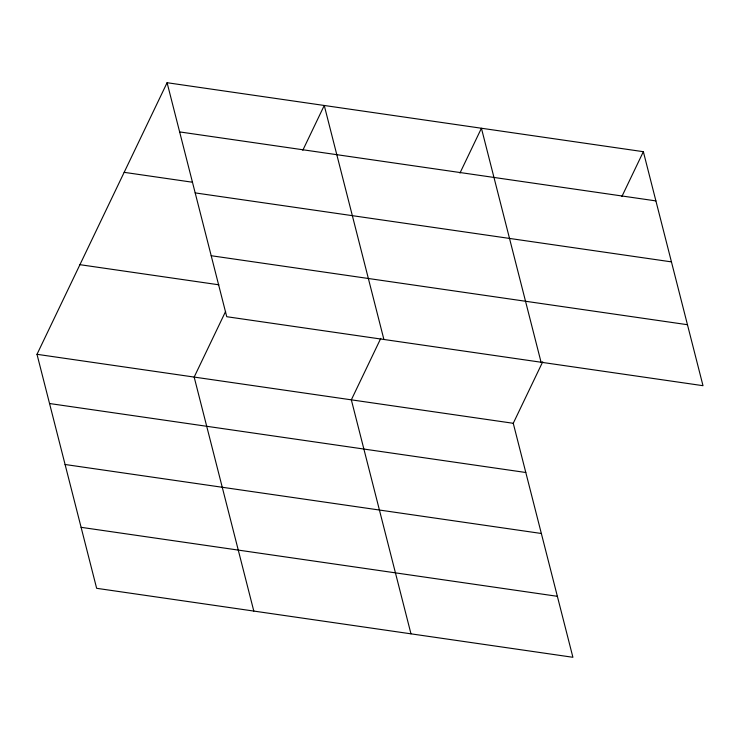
<?xml version="1.0" encoding="UTF-8"?>
<svg xmlns="http://www.w3.org/2000/svg" width="740" height="740" viewBox="0 0 740 740"><rect width="100%" height="100%" fill="white"/><g stroke="black" fill="none" stroke-linecap="round" stroke-linejoin="round"><path stroke-width="1.11" d="M542.716 361.805L513.255 423.289L572.908 657.287L96.644 588.309L37 354.312L167.092 82.714L643.356 151.691L703 385.688L226.745 316.711L167.092 82.714M225.617 311.42L194.167 377.076L253.811 611.074M302.799 150.285L324.259 105.478L383.903 339.475M380.786 338.346L351.334 399.841L410.978 633.838M459.966 173.049L481.426 128.242L541.07 362.239M621.887 196.507L643.356 151.691M179.635 131.914L655.899 200.901M124.163 172.337L192.493 182.234M195.184 192.899L671.439 261.877M211.196 255.725L687.46 324.712M79.929 264.68L218.874 284.808M37 354.312L513.255 423.289M49.543 403.522L525.798 472.499M65.083 464.498L541.347 533.485M81.104 527.324L557.359 596.311"/></g></svg>
